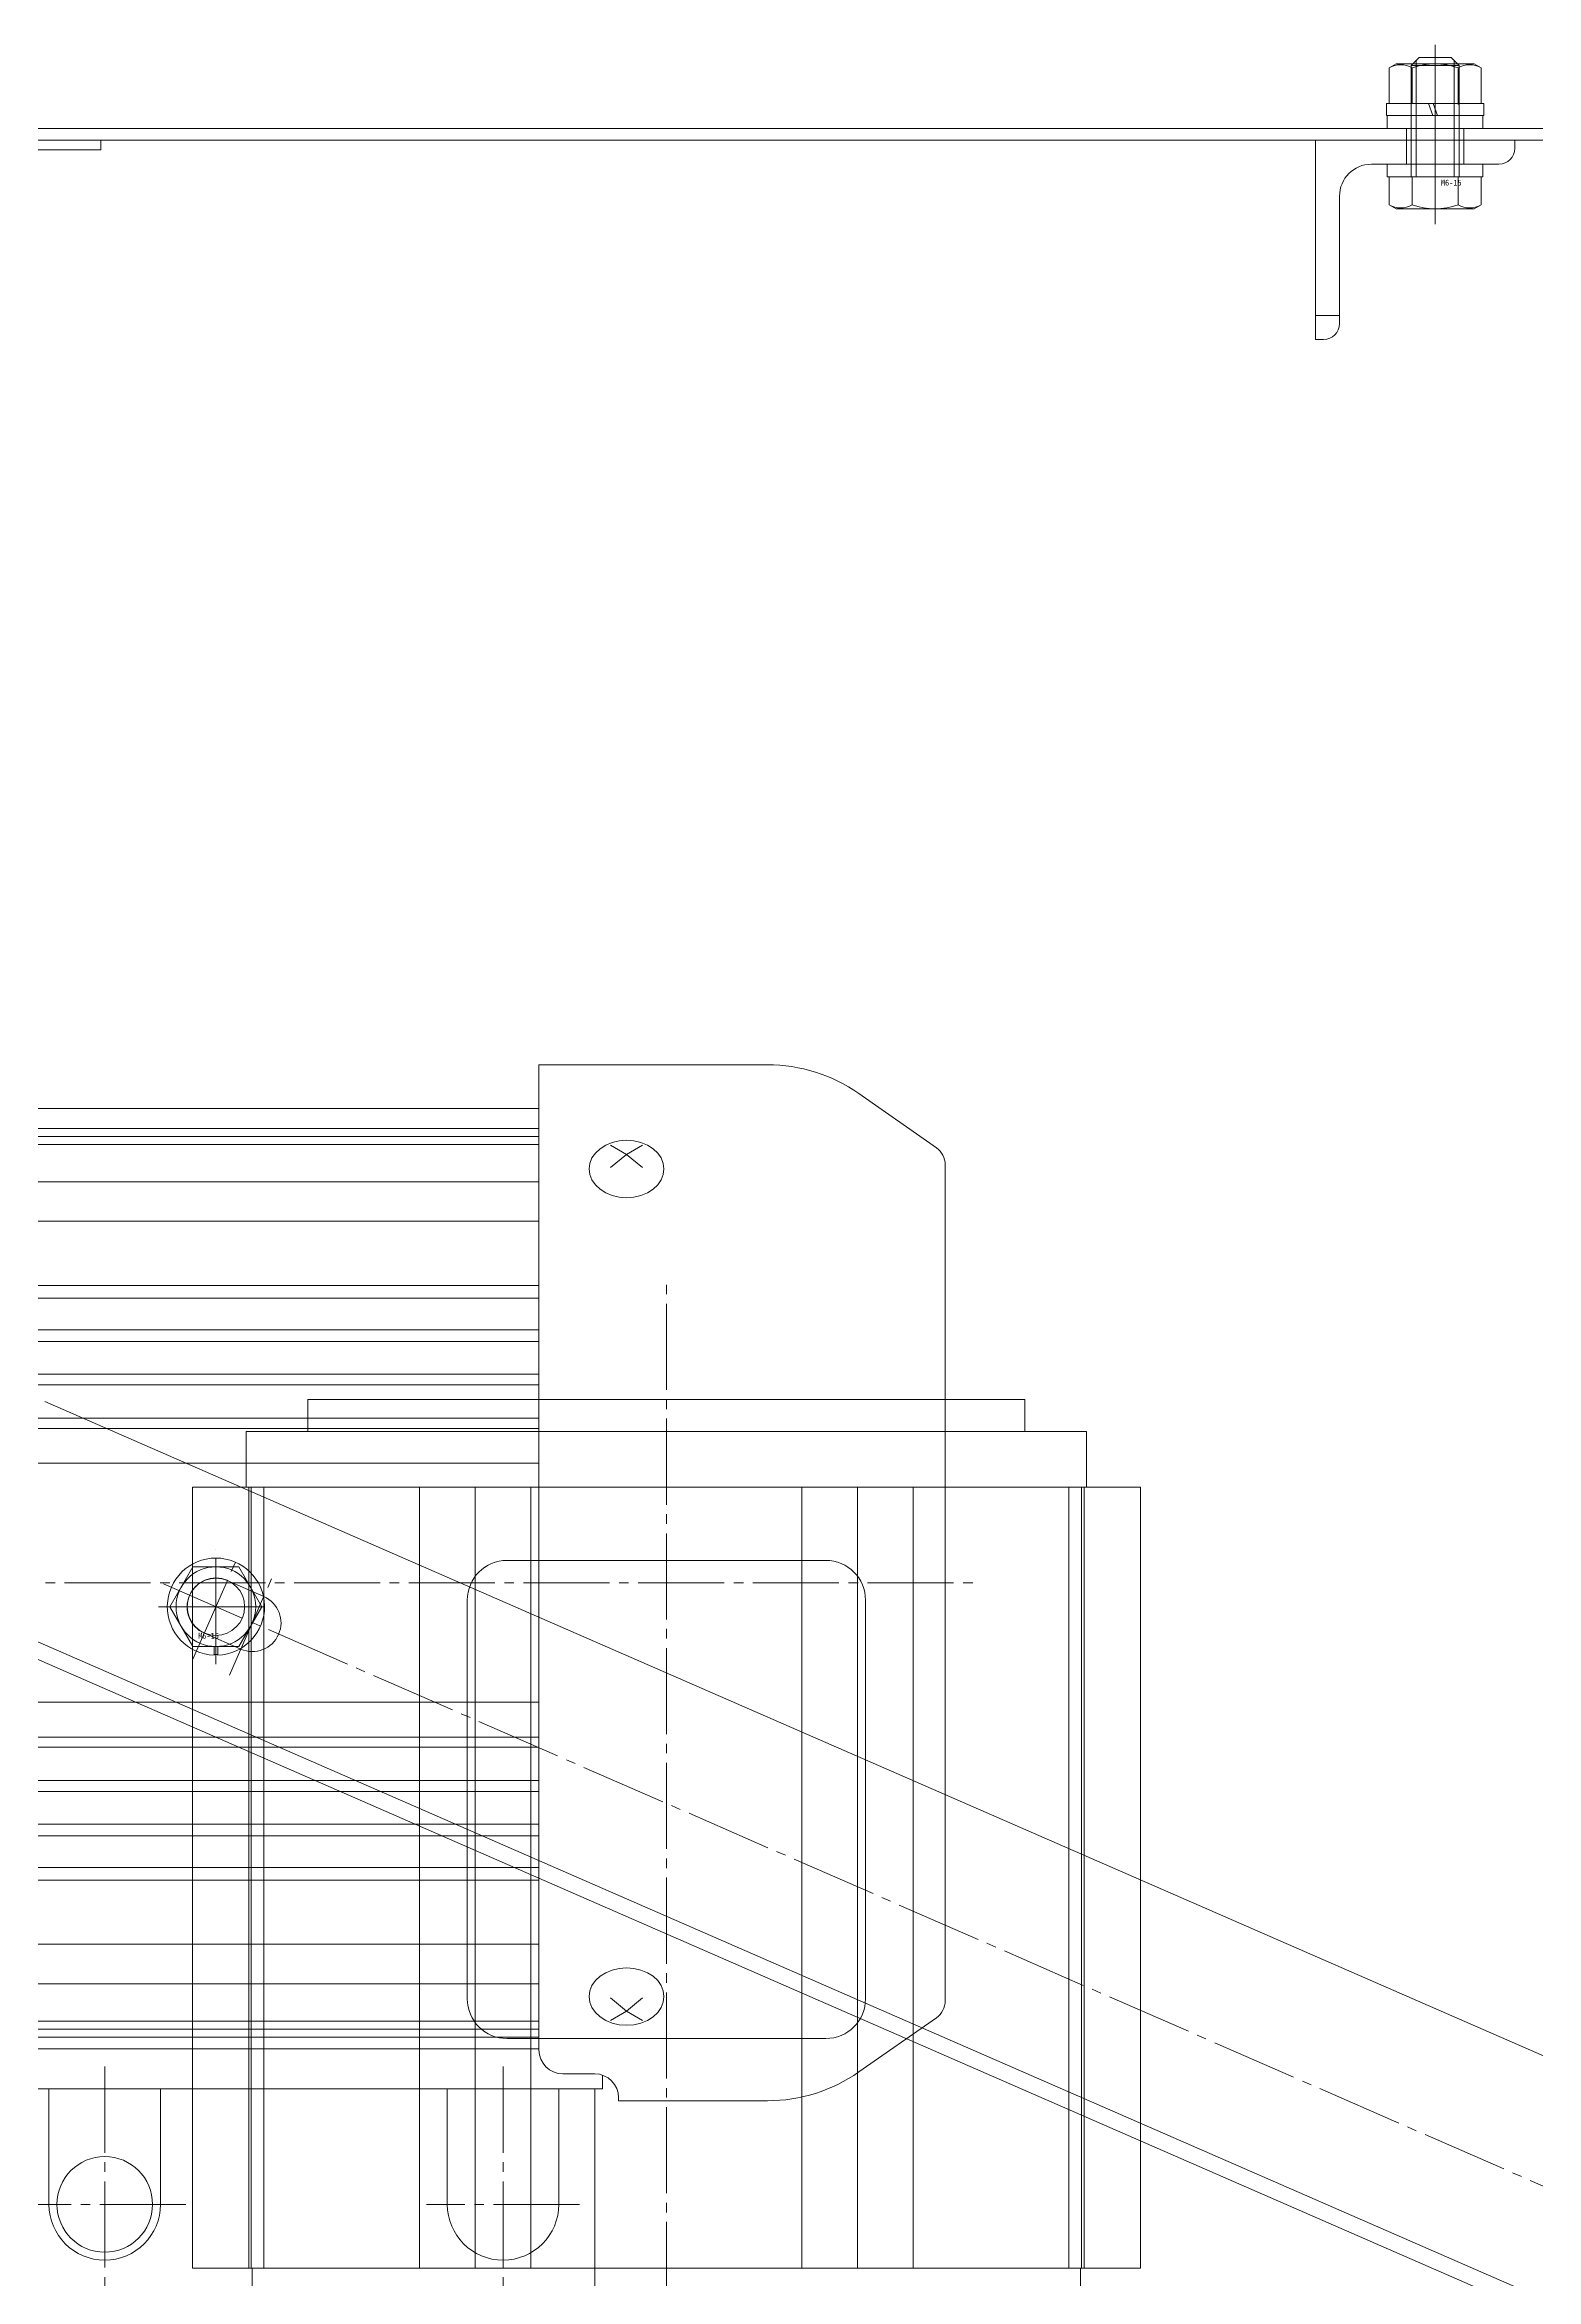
# Model space of a CAD drawing. Units: millimetres at full size. Extents: x -5218 to 5218, y -4308 to 3712.
# Drawn here: x -3395.1 to -3207.8, y 1561.2 to 1841.6 of the extents above; entities that cross this region are included whole.
import ezdxf
from ezdxf.enums import TextEntityAlignment as Align

# ---------------------------------------------------------------- set-up
doc = ezdxf.new("R2010")
doc.units = ezdxf.units.MM
doc.header["$LTSCALE"] = 1.2
doc.linetypes.add('CHAIN2', pattern=[12, 9, -1, 1, -1])
for name, color, linetype, lineweight in [('0-1_01_外形線', 134, 'Continuous', 9), ('0-2_03_かくれ線', 5, 'Continuous', 9), ('0-3_04_中心線', 4, 'CHAIN2', 9), ('0-4_02_細線', 6, 'Continuous', 9), ('0-7_0', 134, 'Continuous', 9)]:
    doc.layers.add(name, color=color, linetype=linetype, lineweight=lineweight)
doc.styles.add('ＭＳ ゴシック', font='')
doc.styles.get('ＭＳ ゴシック').set_extended_font_data('MS Gothic')

# ---------------------------------------------------------------- blocks, each defined once
blk = doc.blocks.new('GM-SHYF-RH 0.4kW、1／160、＊＊V、60Hza')
at = {"layer": '0-1_01_外形線'}
for p, q in [((60, 72), (-105, 72)), ((60, 71), (-105, 71)), ((-84, 65.886), (-86.5, 64.443)), ((-84, 65.886), (-81.5, 64.443)), ((40, 65.886), (37.5, 64.443)), ((40, 65.886), (42.5, 64.443)), ((-86.5, 61.556), (-86.5, 64.443)), ((-81.5, 64.443), (-81.5, 61.556)), ((-68.094, 62.5), (24.094, 62.5)), ((37.5, 61.556), (37.5, 64.443)), ((42.5, 64.443), (42.5, 61.556)), ((-117, 60), (-117, -92)), ((-116, 60), (-116, -92)), ((-84, 60.113), (-86.5, 61.556)), ((-81.5, 61.556), (-84, 60.113)), ((24.094, 60.5), (-68.094, 60.5)), ((40, 60.113), (37.5, 61.556)), ((42.5, 61.556), (40, 60.113)), ((71, -92), (71, 60)), ((72, -92), (72, 60)), ((-242.5, 49), (-271.194, 49)), ((-242.5, -16), (-242.5, 49)), ((-282.665, 45.383), (-292.391, 38.573)), ((-242.5, 43.5), (-145.5, 43.5)), ((-175.5, 43.5), (-145.5, 43.5)), ((-145.5, 43.483), (-119.948, 43.937)), ((-145.5, -16), (-145.5, 43.5)), ((-145.5, 43.5), (-145.5, -16)), ((-242.5, 41), (-145.5, 41)), ((-242.5, 40), (-145.5, 40)), ((-139.5, 39.5), (-139.5, 40.5)), ((-139.5, 39.5), (-139.5, 39.096)), ((-128.5, -72.739), (-128.5, 40.739)), ((-255.5, 38.916), (-253.5, 37.74)), ((-253.5, 37.74), (-255.5, 36.088)), ((-242.5, 39), (-145.5, 39)), ((-293.5, -16), (-293.5, 36.443)), ((-242.5, 34.316), (-145.5, 34.316)), ((-136.5, 36.096), (-131.5, 36.096)), ((-117, 19.446), (-117, 33.227)), ((-107.5, -64.322), (-107.5, 32.322)), ((-105.5, 32.322), (-105.5, -64.322)), ((60.5, -64.322), (60.5, 32.322)), ((62.5, 32.322), (62.5, -64.322)), ((-242.5, 29.366), (-145.5, 29.366)), ((-136.5, 29.185), (-131.5, 29.185)), ((-139.5, 26.185), (-139.5, -16)), ((-136.5, 23.001), (-131.5, 23.001)), ((-242.5, 21.319), (-145.5, 21.319)), ((-242.5, 19.715), (-145.5, 19.715)), ((5, 16.77), (5, 20.8)), ((-242.5, 15.751), (-145.5, 15.751)), ((-242.5, 14.283), (-145.5, 14.283)), ((-242.5, 10.192), (-145.5, 10.192)), ((-242.5, 8.83), (-145.5, 8.83)), ((-242.5, 4.64), (-145.5, 4.64)), ((-242.5, 3.373), (-145.5, 3.373)), ((-145.5, 4), (-139.5, 4)), ((-242.5, -1), (-145.5, -1)), ((-293.5, -16), (-293.5, -68.443)), ((-242.5, -16), (-242.5, -74.619)), ((-145.5, -16), (-145.5, -75.5)), ((-145.5, -75.5), (-145.5, -16)), ((-139.5, -58.185), (-139.5, -16)), ((-242.5, -31), (-145.5, -31)), ((-242.5, -35.373), (-145.5, -35.373)), ((-145.5, -36), (-139.5, -36)), ((-242.5, -36.639), (-145.5, -36.639)), ((-242.5, -40.83), (-145.5, -40.83)), ((-242.5, -42.192), (-145.5, -42.192)), ((-242.5, -46.282), (-145.5, -46.282)), ((-242.5, -47.751), (-145.5, -47.751)), ((-242.5, -51.714), (-145.5, -51.714)), ((-117, -51.446), (-117, -65.226)), ((-242.5, -53.319), (-145.5, -53.319)), ((-136.5, -55.001), (-131.5, -55.001)), ((-242.5, -61.366), (-145.5, -61.366)), ((-136.5, -61.185), (-131.5, -61.185)), ((-242.5, -66.315), (-145.5, -66.315)), ((-253.5, -69.74), (-255.5, -68.087)), ((-255.5, -70.916), (-253.5, -69.74)), ((-136.5, -68.096), (-131.5, -68.096)), ((-282.665, -77.383), (-292.391, -70.573)), ((-242.5, -71), (-145.5, -71)), ((-242.5, -72), (-145.5, -72)), ((-139.5, -71.5), (-139.5, -71.096)), ((-139.5, -71.5), (-139.5, -71.096)), ((-139.5, -71.5), (-139.5, -72.5)), ((-242.5, -73), (-145.5, -73)), ((-175.5, -74.5), (-242.5, -74.5)), ((-175.5, -79.5), (-175.5, -74.5)), ((-175.5, -75.5), (-145.5, -75.5)), ((-145.5, -75.482), (-119.948, -75.937)), ((-250.5, -79.5), (-250.5, -77.791)), ((-249.5, -77.619), (-245.5, -77.619)), ((-252.5, -81), (-271.194, -81)), ((-252.5, -81), (-252.5, -80.619)), ((-175.5, -79.5), (-250.5, -79.5)), ((-249.5, -108), (-249.5, -79.5)), ((-245, -79.5), (-245, -94)), ((-231, -79.5), (-231, -94)), ((-195, -79.5), (-195, -94)), ((-181, -79.5), (-181, -94)), ((-176.5, -108), (-176.5, -79.5)), ((-84, -92.113), (-86.5, -93.557)), ((-84, -92.113), (-81.5, -93.557)), ((-68.094, -92.5), (24.094, -92.5)), ((40, -92.113), (37.5, -93.557)), ((40, -92.113), (42.5, -93.557)), ((-86.5, -96.444), (-86.5, -93.557)), ((-81.5, -93.557), (-81.5, -96.444)), ((24.094, -94.5), (-68.094, -94.5)), ((37.5, -96.444), (37.5, -93.557)), ((42.5, -93.557), (42.5, -96.444)), ((-84, -97.887), (-86.5, -96.444)), ((-81.5, -96.444), (-84, -97.887)), ((40, -97.887), (37.5, -96.444)), ((42.5, -96.444), (40, -97.887)), ((-105, -103), (60, -103)), ((-105, -104), (60, -104)), ((-177.5, -109), (-248.5, -109)), ((-191.5, -109), (-191.5, -109.5)), ((-186, -109), (-186, -109.5)), ((-183.5, -109), (-183.5, -109.5)), ((-183.5, -109.5), (-191.5, -109.5))]:
    blk.add_line(p, q, dxfattribs=at)
for points in [[(-248.8, 35.924), (-248.89, 36.627), (-249.158, 37.303), (-249.592, 37.925), (-250.177, 38.472), (-250.889, 38.92), (-251.701, 39.253), (-252.583, 39.458), (-253.5, 39.527), (-254.417, 39.458), (-255.299, 39.253), (-256.111, 38.92), (-256.823, 38.472), (-257.408, 37.925), (-257.842, 37.303), (-258.11, 36.627), (-258.2, 35.924), (-258.11, 35.221), (-257.842, 34.545), (-257.408, 33.922), (-256.823, 33.376), (-256.111, 32.928), (-255.299, 32.595), (-254.417, 32.39), (-253.5, 32.32), (-252.583, 32.39), (-251.701, 32.595), (-250.889, 32.928), (-250.177, 33.376), (-249.592, 33.922), (-249.158, 34.545), (-248.89, 35.221)], [(-248.8, -67.923), (-248.89, -67.22), (-249.158, -66.544), (-249.592, -65.921), (-250.177, -65.375), (-250.889, -64.927), (-251.701, -64.594), (-252.583, -64.389), (-253.5, -64.32), (-254.417, -64.389), (-255.299, -64.594), (-256.111, -64.927), (-256.823, -65.375), (-257.408, -65.921), (-257.842, -66.544), (-258.11, -67.22), (-258.2, -67.923), (-258.11, -68.626), (-257.842, -69.302), (-257.408, -69.925), (-256.823, -70.471), (-256.111, -70.919), (-255.299, -71.252), (-254.417, -71.457), (-253.5, -71.527), (-252.583, -71.457), (-251.701, -71.252), (-250.889, -70.919), (-250.177, -70.471), (-249.592, -69.925), (-249.158, -69.302), (-248.89, -68.626)]]:
    blk.add_lwpolyline(points, close=True, dxfattribs=at)
for points in [[(-251.5, 38.916), (-253.5, 37.74), (-251.5, 36.088)], [(-5, 16.77), (-5, 20.8), (5, 20.8)], [(-251.5, -70.916), (-253.5, -69.74), (-251.5, -68.087)]]:
    blk.add_lwpolyline(points, dxfattribs=at)
for centre, radius in [((-84, 63), 5.5), ((-84, 63), 5), ((40, 63), 5.5), ((40, 63), 5), ((-102, 57), 10), ((57, 57), 10), ((-102, 57), 7), ((57, 57), 7), ((0, 0), 47.5), ((0, 0), 24), ((-102, -89), 10), ((57, -89), 10), ((-102, -89), 7), ((57, -89), 7), ((-188, -94), 6), ((-84, -95), 5.5), ((40, -95), 5.5), ((-84, -95), 5), ((40, -95), 5)]:
    blk.add_circle(centre, radius, dxfattribs=at)
for centre, radius, start, end in [((-105, 60), 12, 90, 180), ((-105, 60), 11, 90, 180), ((60, 60), 12, 0, 90), ((60, 60), 11, 0, 90), ((-68.094, 57), 5.5, 90, 159.3338), ((24.094, 57), 5.5, 20.6662, 90), ((-84, 63), 11.5, 269.62489, 339.3338), ((-68.094, 57), 3.5, 90, 159.3338), ((24.094, 57), 3.5, 20.6662, 90), ((40, 63), 11.5, 200.6662, 266.95528), ((-84, 63), 13.5, 269.62489, 339.3338), ((40, 63), 13.5, 200.6662, 266.95528), ((-84.111, 46), 5.5, 89.62489, 148.41203), ((39.097, 46.024), 5.5, 31.5123, 86.95528), ((-271.194, 29), 20, 90, 125), ((-102, 57), 15.5, 279.2069, 328.41203), ((-102, 57), 17.5, 279.2069, 328.41203), ((-84.111, 46), 3.5, 89.62489, 148.41203), ((39.097, 46.024), 3.5, 31.5123, 86.95528), ((57, 57), 17.5, 211.5123, 260.7931), ((57, 57), 15.5, 211.5123, 260.7931), ((-120, 46.937), 3, 271, 0), ((-142.5, 40.5), 3, 0, 90), ((-131.5, 40.739), 3, 0, 90.98117), ((-98, 32.322), 9.5, 99.2069, 180), ((-98, 32.322), 7.5, 99.2069, 180), ((53, 32.322), 7.5, 0, 80.7931), ((53, 32.322), 9.5, 0, 80.7931), ((-290.9, 36.443), 2.6, 125, 180), ((-136.5, 39.096), 3, 180, 270), ((-131.5, 33.096), 3, 0, 90), ((-136.5, 26.185), 3, 90, 180), ((-131.5, 26.185), 3, 0, 90), ((-136.5, 20.001), 3, 90, 180), ((0, 0), 17.5, 106.60155, 73.39845), ((-136.5, -52.001), 3, 180, 270), ((-136.5, -58.185), 3, 180, 270), ((-131.5, -58.185), 3, 270, 0), ((-98, -64.322), 9.5, 180, 260.7931), ((-98, -64.322), 7.5, 180, 260.7931), ((53, -64.322), 7.5, 279.2069, 0), ((53, -64.322), 9.5, 279.2069, 0), ((-131.5, -65.096), 3, 270, 0), ((-290.9, -68.443), 2.6, 180, 235), ((-136.5, -71.096), 3, 90, 180), ((-142.5, -72.5), 3, 270, 0), ((-131.5, -72.739), 3, 269.01883, 0), ((-102, -89), 17.5, 31.58598, 80.7931), ((57, -89), 17.5, 99.2069, 148.48976), ((-245.5, -74.619), 3, 270, 0), ((-102, -89), 15.5, 31.58598, 80.7931), ((57, -89), 15.5, 99.2069, 148.48976), ((-271.194, -61), 20, 235, 270), ((-249.5, -80.619), 3, 90, 180), ((-120, -78.937), 3, 0, 89), ((-84.111, -78.001), 5.5, 211.58598, 270.37383), ((-84.111, -78.001), 3.5, 211.58598, 270.37383), ((39.096, -78.024), 3.5, 273.04605, 328.48976), ((39.096, -78.024), 5.5, 273.04605, 328.48976), ((-84, -95), 13.5, 20.66844, 90.37383), ((-84, -95), 11.5, 20.66844, 90.37383), ((40, -95), 13.5, 93.04605, 159.33156), ((40, -95), 11.5, 93.04605, 159.33156), ((-105, -92), 12, 180, 270), ((-105, -92), 11, 180, 270), ((-68.094, -89), 5.5, 200.66844, 270), ((-68.094, -89), 3.5, 200.66844, 270), ((24.094, -89), 3.5, 270, 339.33156), ((24.094, -89), 5.5, 270, 339.33156), ((60, -92), 11, 270, 0), ((60, -92), 12, 270, 0), ((-238, -94), 7, 180, 0), ((-188, -94), 7, 180, 0), ((-248.5, -108), 1, 180, 270), ((-177.5, -108), 1, 270, 0)]:
    blk.add_arc(centre, radius, start, end, dxfattribs=at)
at = {"layer": '0-3_04_中心線'}
for p, q in [((-84, 70.384), (-84, 55.615)), ((40, 70.384), (40, 55.615)), ((-102, 69.465), (-102, 44.535)), ((57, 69.465), (57, 44.535)), ((0, 65.361), (0, -65.361)), ((-76.615, 63), (-91.385, 63)), ((47.385, 63), (32.615, 63)), ((-89.535, 57), (-114.465, 57)), ((69.465, 57), (44.535, 57)), ((65.361, 0), (-65.361, 0)), ((-96.56, -16), (-297.811, -16)), ((-238, -76.716), (-238, -104.695)), ((-188, -76.716), (-188, -104.695)), ((-102, -76.535), (-102, -101.465)), ((57, -76.535), (57, -101.465)), ((-89.535, -89), (-114.465, -89)), ((-84, -87.615), (-84, -102.385)), ((40, -87.615), (40, -102.385)), ((69.465, -89), (44.535, -89)), ((-247.595, -94), (-228.405, -94)), ((-198.187, -94), (-177.813, -94)), ((-76.615, -95), (-91.385, -95)), ((47.385, -95), (32.615, -95))]:
    blk.add_line(p, q, dxfattribs=at)

msp = doc.modelspace()

# ---------------------------------------------------------------- linework, layer by layer
at = {"layer": '0-1_01_外形線'}
for p, q in [((-3223.338, 1839.189), (-3222.538, 1839.989)), ((-3222.538, 1839.989), (-3218.538, 1839.989)), ((-3217.738, 1839.189), (-3218.538, 1839.989)), ((-3215.638, 1839.189), (-3225.438, 1839.189)), ((-3223.425, 1834.189), (-3223.425, 1838.684)), ((-3220.538, 1839.089), (-3220.538, 1834.089)), ((-3217.651, 1834.089), (-3217.651, 1838.584)), ((-3214.765, 1838.684), (-3215.638, 1839.189)), ((-3214.765, 1834.189), (-3214.765, 1838.684)), ((-3221.384, 1834.189), (-3226.638, 1834.189)), ((-3226.638, 1834.189), (-3226.638, 1832.689)), ((-3214.765, 1834.189), (-3226.312, 1834.189)), ((-3220.838, 1832.689), (-3221.384, 1834.189)), ((-3214.438, 1834.189), (-3220.784, 1834.189)), ((-3220.238, 1832.689), (-3220.784, 1834.189)), ((-3220.538, 1834.189), (-3220.538, 1832.689)), ((-3214.438, 1832.689), (-3214.438, 1834.189)), ((-3220.838, 1832.689), (-3226.638, 1832.689)), ((-3226.538, 1832.689), (-3214.538, 1832.689)), ((-3226.538, 1832.689), (-3226.538, 1831.089)), ((-3226.538, 1831.089), (-3214.538, 1831.089)), ((-3214.438, 1832.689), (-3220.238, 1832.689)), ((-3214.538, 1832.689), (-3214.538, 1831.089)), ((-3415.538, 1829.589), (-3020.538, 1829.589))]:
    msp.add_line(p, q, dxfattribs=at)
for points in [[(-3226.312, 1834.189), (-3226.312, 1838.684), (-3225.438, 1839.189)], [(-3742.538, 1831.089), (-3180.538, 1831.089), (-3180.538, 1829.589), (-3742.538, 1829.589)]]:
    msp.add_lwpolyline(points, dxfattribs=at)
for centre, radius, start, end in [((-3224.868, 1836.184), 2.887, 60.00001, 119.99999), ((-3220.538, 1830.674), 8.514, 70.18087, 109.81913), ((-3216.208, 1836.184), 2.887, 60.00001, 119.99999)]:
    msp.add_arc(centre, radius, start, end, dxfattribs=at)
at = {"layer": '0-2_03_かくれ線'}
for p, q in [((-3223.538, 1838.989), (-3223.338, 1839.189)), ((-3223.538, 1838.989), (-3217.538, 1838.989)), ((-3223.538, 1824.989), (-3223.538, 1838.989)), ((-3222.938, 1824.989), (-3222.938, 1839.189)), ((-3218.138, 1824.989), (-3218.138, 1839.189)), ((-3217.538, 1838.989), (-3217.738, 1839.189)), ((-3217.538, 1824.989), (-3217.538, 1838.989)), ((-3220.538, 1821.589), (-3220.538, 1834.589)), ((-3224.138, 1829.089), (-3224.138, 1831.089)), ((-3224.138, 1829.589), (-3224.138, 1831.089)), ((-3224.138, 1829.589), (-3224.138, 1831.089)), ((-3224.138, 1831.089), (-3224.138, 1829.589)), ((-3216.938, 1829.089), (-3216.938, 1831.089)), ((-3216.938, 1829.589), (-3216.938, 1831.089)), ((-3216.938, 1829.589), (-3216.938, 1831.089)), ((-3216.938, 1831.089), (-3216.938, 1829.589)), ((-3235.538, 1829.589), (-3235.538, 1804.589)), ((-3235.538, 1829.589), (-3210.538, 1829.589)), ((-3224.138, 1826.589), (-3224.138, 1829.589)), ((-3224.138, 1829.589), (-3224.138, 1826.589)), ((-3216.938, 1826.589), (-3216.938, 1829.589)), ((-3216.938, 1829.589), (-3216.938, 1826.589)), ((-3210.538, 1829.589), (-3210.538, 1828.589)), ((-3228.538, 1826.589), (-3212.538, 1826.589)), ((-3226.538, 1826.589), (-3214.538, 1826.589)), ((-3226.538, 1826.589), (-3226.538, 1824.989)), ((-3214.538, 1826.589), (-3214.538, 1824.989)), ((-3226.538, 1824.989), (-3214.538, 1824.989)), ((-3226.312, 1824.989), (-3226.312, 1821.493)), ((-3226.312, 1824.989), (-3214.765, 1824.989)), ((-3223.425, 1824.989), (-3223.425, 1821.493)), ((-3217.651, 1824.989), (-3217.651, 1821.493)), ((-3214.765, 1824.989), (-3214.765, 1821.493)), ((-3232.538, 1822.589), (-3232.538, 1806.589)), ((-3226.312, 1821.493), (-3225.438, 1820.989)), ((-3225.438, 1820.989), (-3215.638, 1820.989)), ((-3214.765, 1821.493), (-3215.638, 1820.989)), ((-3232.538, 1807.589), (-3235.538, 1807.589)), ((-3235.538, 1804.589), (-3234.538, 1804.589)), ((-3395.08, 1671.336), (-3110.96, 1547.337)), ((-3362.038, 1671.59), (-3272.038, 1671.59)), ((-3362.038, 1667.589), (-3362.038, 1671.589)), ((-3272.038, 1671.59), (-3272.038, 1667.59)), ((-3369.788, 1667.59), (-3264.288, 1667.59)), ((-3369.788, 1667.589), (-3369.788, 1660.588)), ((-3264.288, 1660.589), (-3264.288, 1667.59)), ((-3376.538, 1660.589), (-3257.538, 1660.589)), ((-3376.538, 1562.589), (-3376.538, 1660.589)), ((-3369.466, 1562.589), (-3369.466, 1660.589)), ((-3369.147, 1562.589), (-3369.147, 1660.589)), ((-3367.569, 1562.589), (-3367.569, 1660.589)), ((-3348.037, 1562.589), (-3348.037, 1660.589)), ((-3341.037, 1562.589), (-3341.037, 1660.589)), ((-3334.037, 1562.589), (-3334.037, 1660.589)), ((-3300.039, 1660.589), (-3300.039, 1562.589)), ((-3293.039, 1660.589), (-3293.039, 1562.589)), ((-3286.039, 1660.589), (-3286.039, 1562.589)), ((-3266.507, 1660.589), (-3266.507, 1562.589)), ((-3264.929, 1660.589), (-3264.929, 1562.589)), ((-3264.61, 1660.589), (-3264.61, 1562.589)), ((-3257.538, 1562.589), (-3257.538, 1660.589)), ((-3376.471, 1650.589), (-3379.358, 1645.589)), ((-3370.698, 1650.589), (-3376.471, 1650.589)), ((-3367.575, 1646.857), (-3372.158, 1648.857)), ((-3367.811, 1645.589), (-3370.698, 1650.589)), ((-3297.038, 1651.4), (-3337.038, 1651.4)), ((-3117.578, 1519.674), (-3410.862, 1647.674)), ((-3342.038, 1646.4), (-3342.038, 1596.4)), ((-3292.038, 1596.4), (-3292.038, 1646.4)), ((-3370.698, 1640.589), (-3367.811, 1645.589)), ((-3375.038, 1642.258), (-3370.455, 1640.258)), ((-3373.809, 1640.589), (-3373.809, 1639.493)), ((-3373.359, 1640.589), (-3373.359, 1639.493)), ((-3337.038, 1591.4), (-3297.038, 1591.4)), ((-3376.538, 1562.589), (-3257.538, 1562.589)), ((-3369.038, 1562.589), (-3369.038, 1545.462)), ((-3265.038, 1562.589), (-3265.038, 1545.462))]:
    msp.add_line(p, q, dxfattribs=at)
msp.add_lwpolyline([(-3418.037, 1828.39), (-3388.038, 1828.39), (-3388.039, 1829.589), (-3418.038, 1829.589)], close=True, dxfattribs=at)
for points in [[(-3108.378, 1540.754), (-3118.378, 1517.841), (-3411.662, 1645.841), (-3401.662, 1668.754)], [(-3379.358, 1645.589), (-3376.471, 1640.589), (-3370.698, 1640.589)]]:
    msp.add_lwpolyline(points, dxfattribs=at)
for radius in [5, 3.6]:
    msp.add_circle((-3373.584, 1645.589), radius, dxfattribs=at)
for centre, radius, start, end in [((-3212.538, 1828.589), 2, 270, 0), ((-3228.538, 1822.589), 4, 90, 180), ((-3224.868, 1823.993), 2.887, 240.00001, 299.99999), ((-3220.538, 1829.503), 8.514, 250.18087, 289.81913), ((-3216.208, 1823.993), 2.887, 240.00001, 299.99999), ((-3234.538, 1806.589), 2, 270, 0), ((-3373.584, 1645.589), 6.1, 272.11385, 267.88615), ((-3373.598, 1645.557), 3.6, 66.42184, 246.42184), ((-3337.038, 1646.4), 5, 90, 180), ((-3297.038, 1646.4), 5, 0, 90), ((-3369.015, 1643.557), 3.6, 246.42184, 66.42184), ((-3373.584, 1645.589), 6, 267.88615, 272.1491), ((-3337.038, 1596.4), 5, 180, 270), ((-3297.038, 1596.4), 5, 270, 0)]:
    msp.add_arc(centre, radius, start, end, dxfattribs=at)
at = {"layer": '0-3_04_中心線'}
for p, q in [((-3220.538, 1841.589), (-3220.538, 1819.089)), ((-3220.538, 1819.089), (-3220.538, 1841.089)), ((-3220.538, 1822.089), (-3220.538, 1841.089)), ((-3220.538, 1819.589), (-3220.538, 1841.089)), ((-3220.538, 1839.989), (-3220.538, 1820.989)), ((-3220.538, 1821.089), (-3220.538, 1834.089)), ((-3317.038, 1197.589), (-3317.038, 1686.59)), ((-3376.464, 1638.99), (-3370.732, 1652.125)), ((-3373.584, 1638.389), (-3373.584, 1652.789)), ((-3373.584, 1651.689), (-3373.584, 1639.489)), ((-3371.882, 1636.99), (-3366.149, 1650.125)), ((-3380.183, 1648.469), (-3137.857, 1542.709)), ((-3380.784, 1645.589), (-3366.384, 1645.589)), ((-3367.484, 1645.589), (-3379.684, 1645.589))]:
    msp.add_line(p, q, dxfattribs=at)
at = {"layer": '0-4_02_細線'}
for p, q in [((-3222.938, 1839.589), (-3222.938, 1839.189)), ((-3218.138, 1839.589), (-3218.138, 1839.189))]:
    msp.add_line(p, q, dxfattribs=at)

# ---------------------------------------------------------------- block references
at = {"layer": '0-7_0', "xscale": -1}
msp.add_blockref('GM-SHYF-RH 0.4kW、1／160、＊＊V、60Hza', (-3575.538, 1664.589), dxfattribs=at)

# ---------------------------------------------------------------- texts
at = {"layer": '0-2_03_かくれ線', "style": 'ＭＳ ゴシック'}
for p in [(-3219.823, 1823.698), (-3375.819, 1641.36)]:
    msp.add_text('M6-15', height=0.7331, dxfattribs=at).set_placement(p, align=Align.BOTTOM_LEFT)

doc.saveas('drawing.dxf')
